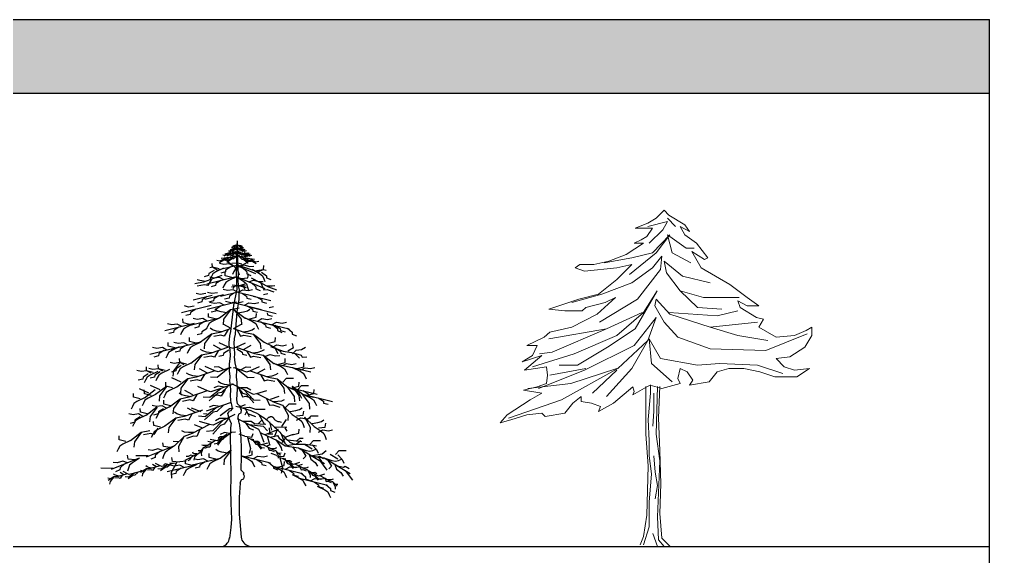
# Model space of a CAD drawing. Header units: millimetres. Extents: x 79741 to 173011, y 86123 to 135501.
# Drawn here: x 145397 to 173011, y 120227 to 135501 of the extents above; entities that cross this region are included whole.
import ezdxf

# ---------------------------------------------------------------- set-up
doc = ezdxf.new("R2010")
doc.units = ezdxf.units.MM
doc.layers.add('www.cad-blocks.net', color=7, linetype='Continuous')

# ---------------------------------------------------------------- blocks, each defined once
blk = doc.blocks.new('A$C3ABA63A1')
at = {"lineweight": 0}
for p, q in [((4664, 9568), (4434, 9334)), ((4795, 9428), (4664, 9568)), ((5255, 9146), (4795, 9428)), ((4204, 9193), (3843, 9052)), ((4434, 9334), (4204, 9193)), ((4762, 9240), (4204, 9099)), ((4631, 9005), (4762, 9240)), ((4992, 9099), (4762, 9334)), ((5386, 8958), (5255, 9146)), ((3843, 9052), (4335, 9052)), ((4335, 9052), (4171, 8817)), ((4237, 8630), (4631, 9005)), ((4828, 8864), (4335, 8348)), ((4434, 8348), (4828, 8864)), ((4894, 8348), (4762, 8864)), ((4762, 8864), (5288, 8489)), ((5255, 8864), (5124, 9099)), ((5124, 9099), (5386, 8958)), ((5584, 8630), (5255, 8864)), ((4073, 8630), (3580, 8301)), ((4007, 8724), (3810, 8630)), ((3810, 8630), (4073, 8630)), ((4171, 8817), (4007, 8724)), ((5912, 8207), (5584, 8630)), ((3580, 8301), (3087, 8113)), ((3679, 7738), (4434, 8348)), ((4335, 8348), (3744, 8207)), ((5419, 8066), (4894, 8348)), ((5288, 8489), (5518, 8489)), ((5715, 7926), (5452, 8395)), ((5452, 8395), (5813, 8160)), ((2266, 8020), (2135, 7926)), ((2660, 8020), (2266, 8020)), ((3087, 8113), (2660, 8020)), ((3744, 8207), (2956, 8066)), ((3317, 7926), (3744, 8020)), ((3744, 8020), (3317, 7597)), ((4598, 8254), (4335, 7926)), ((4565, 7879), (4598, 8254)), ((4730, 7785), (4664, 8113)), ((4664, 8113), (5189, 7691)), ((5813, 8160), (5912, 8207)), ((2135, 7926), (2398, 7832)), ((2398, 7832), (3317, 7926)), ((4335, 7926), (3744, 7503)), ((3908, 7034), (4565, 7879)), ((5124, 7269), (4730, 7785)), ((6536, 7456), (5715, 7926)), ((3317, 7597), (2792, 7175)), ((3744, 7503), (2890, 7175)), ((5189, 7691), (5978, 7503)), ((7029, 7081), (6536, 7456)), ((4467, 7269), (3843, 6189)), ((4073, 6658), (4467, 7269)), ((5781, 7081), (5124, 7269)), ((5124, 7269), (5616, 6799)), ((2233, 7034), (1379, 6752)), ((2890, 7175), (2036, 6940)), ((2792, 7175), (2233, 7034)), ((2431, 6799), (2989, 6940)), ((3284, 7081), (2759, 6611)), ((2825, 6377), (3908, 7034)), ((2989, 6940), (3284, 7081)), ((4401, 6846), (4434, 7034)), ((4434, 7034), (4828, 6611)), ((6799, 7081), (5781, 7081)), ((6832, 6799), (6766, 6987)), ((6766, 6987), (7029, 6846)), ((7357, 6846), (7029, 7081)), ((1379, 6752), (1839, 6705)), ((1839, 6705), (2332, 6705)), ((2332, 6705), (2431, 6799)), ((4040, 6658), (3022, 6189)), ((3317, 6001), (4073, 6658)), ((4664, 6377), (4401, 6846)), ((4795, 6658), (6175, 6565)), ((5616, 6799), (6306, 6752)), ((6175, 6565), (6766, 6705)), ((7291, 6518), (6832, 6799)), ((7029, 6846), (7357, 6846)), ((2759, 6611), (2036, 6236)), ((4434, 6518), (3810, 5720)), ((4204, 5861), (4434, 6518)), ((5058, 5954), (4664, 6377)), ((4828, 6611), (5978, 6236)), ((5978, 6236), (7324, 6377)), ((7489, 6471), (7291, 6518)), ((7357, 6236), (7489, 6471)), ((1412, 6095), (1248, 5954)), ((3022, 6189), (1379, 5907)), ((2036, 6236), (1412, 6095)), ((3022, 6189), (1478, 5532)), ((3843, 6189), (3055, 5673)), ((5978, 6236), (6766, 6001)), ((7850, 5954), (7357, 6236)), ((8704, 6142), (8375, 6001)), ((8868, 6236), (8704, 6142)), ((8868, 6001), (8868, 6236)), ((1248, 5954), (755, 5720)), ((2102, 5485), (3317, 6001)), ((3350, 5063), (4204, 5861)), ((4204, 5861), (3744, 5063)), ((4565, 5344), (4237, 5907)), ((4237, 5907), (4303, 5203)), ((5978, 5626), (5058, 5954)), ((6766, 6001), (7620, 5861)), ((8737, 6048), (7554, 5579)), ((8375, 6001), (7850, 5954)), ((8671, 5673), (8868, 6001)), ((755, 5720), (1051, 5720)), ((1051, 5720), (920, 5438)), ((1478, 5532), (1117, 5485)), ((3055, 5673), (2201, 5157)), ((3810, 5720), (2398, 5016)), ((7554, 5579), (5978, 5626)), ((8244, 5391), (8671, 5673)), ((920, 5438), (624, 5250)), ((624, 5250), (1182, 5438)), ((1182, 5438), (690, 5016)), ((920, 5110), (2102, 5485)), ((5616, 5157), (4565, 5344)), ((7850, 5344), (8244, 5391)), ((8080, 5110), (7850, 5344)), ((690, 5016), (1314, 5110)), ((2398, 5016), (1084, 4499)), ((1314, 5110), (1347, 4875)), ((2431, 5063), (1412, 4875)), ((2201, 5157), (1675, 5157)), ((1741, 4171), (3350, 5063)), ((3317, 5063), (2004, 4640)), ((3317, 5016), (2628, 4359)), ((3744, 5063), (3022, 4265)), ((4303, 5203), (4894, 4687)), ((5058, 4781), (5124, 5063)), ((5124, 5063), (5321, 4969)), ((6240, 5203), (5616, 5157)), ((6175, 4969), (6503, 5063)), ((7324, 5157), (6240, 5203)), ((6503, 5063), (6930, 5063)), ((6930, 5063), (7390, 4969)), ((8047, 4922), (7324, 5157)), ((8375, 5016), (8080, 5110)), ((8802, 5063), (8375, 5016)), ((8441, 4828), (8802, 5063)), ((1347, 4875), (1314, 4640)), ((5124, 4640), (5058, 4781)), ((5321, 4969), (5485, 4734)), ((5485, 4734), (5386, 4593)), ((5945, 4687), (6175, 4969)), ((7390, 4969), (7817, 4828)), ((7817, 4828), (8441, 4828)), ((1051, 4546), (657, 4452)), ((657, 4452), (1182, 4359)), ((2004, 4640), (788, 4499)), ((1314, 4640), (1051, 4546)), ((3219, 4077), (3777, 4546)), ((3777, 4546), (3810, 4406)), ((3777, 4312), (4171, 4546)), ((4143, 3192), (4143, 4553)), ((4171, 4546), (4270, 4593)), ((4270, 4593), (4598, 4499)), ((4274, 4365), (4274, 4600)), ((4274, 4365), (4274, 4600)), ((4471, 4553), (4438, 3192)), ((4504, 3661), (4537, 4553)), ((4598, 4499), (5124, 4640)), ((5386, 4593), (5945, 4687)), ((854, 4171), (197, 3748)), ((230, 3655), (1741, 4171)), ((1182, 4359), (854, 4171)), ((2069, 4077), (2299, 4265)), ((2299, 4265), (2299, 4124)), ((3810, 4406), (3777, 4312)), ((4209, 3614), (4274, 4365)), ((4209, 3614), (4274, 4365)), ((4373, 4365), (4373, 3849)), ((1839, 3795), (2069, 4077)), ((2299, 4124), (2595, 4077)), ((2595, 4077), (2857, 3983)), ((2792, 3842), (3219, 4077)), ((2857, 3983), (2792, 3842)), ((197, 3748), (0, 3514)), ((0, 3514), (296, 3608)), ((296, 3608), (755, 3748)), ((755, 3748), (1182, 3795)), ((1182, 3795), (1281, 3702)), ((1281, 3702), (1839, 3795)), ((4241, 3004), (4209, 3614)), ((4241, 3004), (4209, 3614)), ((4373, 3849), (4340, 3426)), ((4537, 2722), (4504, 3661)), ((4209, 2300), (4143, 3192)), ((4438, 3192), (4537, 2441)), ((4241, 2581), (4241, 3004)), ((4241, 2581), (4241, 3004)), ((4307, 2065), (4241, 2581)), ((4307, 2065), (4241, 2581)), ((4373, 2581), (4406, 2112)), ((4570, 1783), (4537, 2722)), ((4176, 892), (4209, 2300)), ((4537, 2441), (4471, 845)), ((4241, 1267), (4307, 2065)), ((4241, 1267), (4307, 2065)), ((4406, 2112), (4471, 1737)), ((4471, 1737), (4406, 1361)), ((4537, 939), (4570, 1783)), ((4241, 563), (4241, 1267)), ((4241, 563), (4241, 1267)), ((4077, 282), (4176, 892)), ((4471, 845), (4504, 188)), ((4603, 235), (4537, 939)), ((4077, 47), (4241, 563)), ((4077, 47), (4241, 563)), ((3979, 47), (4077, 282)), ((4340, 375), (4471, 0)), ((4504, 188), (4668, 0)), ((4833, 0), (4603, 235))]:
    blk.add_line(p, q, dxfattribs=at)
blk = doc.blocks.new('A$C5E865DC2')
for p, q in [((3851, 8564), (3754, 8530)), ((3902, 8577), (3805, 8543)), ((3836, 8568), (3817, 8560)), ((3862, 8564), (3836, 8568)), ((3877, 8567), (3851, 8541)), ((3879, 8529), (3882, 8594)), ((3882, 8594), (3895, 8659)), ((3897, 8577), (3991, 8536)), ((3898, 8568), (3898, 8694)), ((3901, 8509), (3898, 8568)), ((3921, 8566), (3945, 8538)), ((3935, 8570), (4029, 8530)), ((3935, 8561), (3962, 8563)), ((3962, 8563), (3980, 8554)), ((3582, 8304), (3516, 8255)), ((3605, 8334), (3522, 8277)), ((3699, 8358), (3533, 8316)), ((3609, 8306), (3582, 8304)), ((3671, 8304), (3604, 8255)), ((3656, 8346), (3609, 8306)), ((3694, 8334), (3610, 8277)), ((3787, 8358), (3622, 8316)), ((3958, 8285), (3627, 8200)), ((3679, 8397), (3633, 8400)), ((3676, 8353), (3645, 8342)), ((3698, 8306), (3671, 8304)), ((3737, 8429), (3675, 8375)), ((3720, 8342), (3676, 8353)), ((3758, 8461), (3679, 8397)), ((3848, 8493), (3687, 8437)), ((3691, 8358), (3856, 8316)), ((3742, 8397), (3696, 8400)), ((3744, 8346), (3698, 8306)), ((3760, 8309), (3714, 8316)), ((3749, 8507), (3722, 8508)), ((3764, 8434), (3737, 8429)), ((3800, 8429), (3738, 8375)), ((3821, 8461), (3742, 8397)), ((3771, 8348), (3746, 8357)), ((3784, 8526), (3747, 8493)), ((3797, 8545), (3749, 8507)), ((3912, 8493), (3750, 8437)), ((3820, 8336), (3754, 8287)), ((3843, 8366), (3760, 8309)), ((3807, 8477), (3764, 8434)), ((3785, 8555), (3767, 8547)), ((3801, 8478), (3771, 8465)), ((3936, 8390), (3771, 8348)), ((3800, 8519), (3772, 8521)), ((3800, 8529), (3784, 8526)), ((3812, 8551), (3785, 8555)), ((3825, 8385), (3794, 8375)), ((3835, 8538), (3798, 8506)), ((3847, 8557), (3800, 8519)), ((3826, 8555), (3800, 8529)), ((3827, 8434), (3800, 8429)), ((3846, 8471), (3801, 8478)), ((3847, 8339), (3820, 8336)), ((3869, 8375), (3825, 8385)), ((3870, 8477), (3827, 8434)), ((3851, 8541), (3835, 8538)), ((3840, 8390), (4005, 8348)), ((3894, 8379), (3847, 8339)), ((3848, 8288), (4174, 8184)), ((3869, 8491), (4035, 8449)), ((3875, 8311), (3885, 8379)), ((3879, 8153), (3875, 8311)), ((3879, 8484), (3879, 8529)), ((3885, 8383), (3879, 8484)), ((3883, 8379), (3929, 8339)), ((3901, 8412), (3901, 8509)), ((3905, 8312), (3901, 8412)), ((3902, 8140), (3906, 8307)), ((3906, 8307), (3904, 8315)), ((3907, 8375), (3951, 8385)), ((3912, 8479), (3958, 8439)), ((3926, 8491), (4092, 8449)), ((3929, 8339), (3956, 8336)), ((3933, 8366), (4016, 8309)), ((3936, 8475), (3980, 8486)), ((3945, 8538), (3961, 8534)), ((3950, 8554), (3994, 8512)), ((3951, 8385), (3982, 8375)), ((3956, 8336), (4023, 8287)), ((3958, 8439), (3985, 8437)), ((3959, 8559), (3983, 8532)), ((3961, 8534), (3996, 8499)), ((3962, 8466), (4046, 8410)), ((3969, 8479), (4015, 8439)), ((3973, 8555), (4000, 8557)), ((3980, 8486), (4012, 8475)), ((3983, 8532), (3999, 8528)), ((3985, 8437), (4052, 8388)), ((3988, 8547), (4032, 8506)), ((3992, 8352), (4158, 8309)), ((3994, 8512), (4022, 8512)), ((3999, 8528), (4034, 8493)), ((4000, 8557), (4018, 8548)), ((4005, 8348), (4030, 8357)), ((4015, 8439), (4042, 8437)), ((4016, 8309), (4062, 8316)), ((4019, 8466), (4103, 8410)), ((4032, 8506), (4060, 8506)), ((4035, 8449), (4059, 8458)), ((4035, 8340), (4081, 8300)), ((4042, 8437), (4109, 8388)), ((4046, 8410), (4092, 8416)), ((4059, 8336), (4103, 8346)), ((4075, 8358), (4240, 8316)), ((4081, 8300), (4109, 8297)), ((4085, 8327), (4169, 8270)), ((4092, 8449), (4116, 8458)), ((4103, 8410), (4149, 8416)), ((4103, 8346), (4135, 8336)), ((4109, 8297), (4175, 8248)), ((4117, 8346), (4164, 8306)), ((4142, 8342), (4186, 8353)), ((4158, 8309), (4183, 8319)), ((4164, 8306), (4191, 8304)), ((4168, 8333), (4251, 8277)), ((4186, 8353), (4217, 8342)), ((4191, 8304), (4257, 8255)), ((4240, 8316), (4265, 8325)), ((3180, 7942), (3177, 8052)), ((3394, 8113), (3305, 8138)), ((3521, 8151), (3376, 8071)), ((3501, 8020), (3382, 8048)), ((3574, 8204), (3394, 8113)), ((3765, 8228), (3426, 8187)), ((3522, 8277), (3476, 8283)), ((3659, 8043), (3501, 8020)), ((3593, 8128), (3504, 8153)), ((3575, 8149), (3521, 8151)), ((3610, 8277), (3565, 8283)), ((3678, 8216), (3575, 8149)), ((3627, 8200), (3577, 8219)), ((3725, 8177), (3592, 8079)), ((3774, 8219), (3593, 8128)), ((3610, 8105), (3808, 7967)), ((3784, 7975), (3659, 8043)), ((3735, 8275), (3673, 8254)), ((3779, 8182), (3725, 8177)), ((3732, 8058), (3906, 8072)), ((3824, 8253), (3735, 8275)), ((3872, 8261), (3779, 8182)), ((3879, 7969), (3875, 8149)), ((4013, 8035), (3877, 8069)), ((3915, 7933), (3902, 8140)), ((4141, 8062), (3924, 7957)), ((3932, 8260), (4020, 8174)), ((3949, 7962), (4083, 8009)), ((3980, 8248), (4069, 8265)), ((4020, 8174), (4074, 8166)), ((4031, 8228), (4191, 8105)), ((4033, 8214), (4210, 8118)), ((4042, 8223), (4379, 8171)), ((4069, 8265), (4131, 8240)), ((4074, 8166), (4201, 8060)), ((4083, 8009), (4236, 7961)), ((4129, 8208), (4229, 8138)), ((4169, 8270), (4215, 8277)), ((4174, 8184), (4224, 8200)), ((4191, 8105), (4284, 8112)), ((4210, 8118), (4300, 8139)), ((4229, 8138), (4283, 8138)), ((4232, 8192), (4409, 8096)), ((4251, 8277), (4297, 8283)), ((4283, 8138), (4425, 8053)), ((4409, 8096), (4499, 8117)), ((3080, 7762), (3071, 7705)), ((3227, 7855), (3080, 7762)), ((3183, 7941), (3106, 7930)), ((3195, 7760), (3150, 7679)), ((3371, 7894), (3180, 7942)), ((3308, 7873), (3183, 7941)), ((3281, 7817), (3195, 7760)), ((3499, 7921), (3281, 7817)), ((3911, 8003), (3300, 7852)), ((3548, 7808), (3419, 7775)), ((3544, 7695), (3541, 7805)), ((3556, 7864), (3548, 7808)), ((3703, 7957), (3556, 7864)), ((3792, 7820), (3753, 7739)), ((3837, 7900), (3792, 7820)), ((3808, 7967), (3885, 7897)), ((3924, 7957), (3837, 7900)), ((3870, 7784), (3879, 7969)), ((3875, 7604), (3870, 7784)), ((3879, 7988), (4407, 7763)), ((3885, 7897), (3916, 7810)), ((3909, 8003), (4506, 7803)), ((3924, 7716), (3915, 7933)), ((3916, 7810), (3941, 7724)), ((4026, 7931), (4156, 7816)), ((4156, 7816), (4155, 7759)), ((4155, 7759), (4277, 7705)), ((4191, 7644), (4211, 7753)), ((4236, 7961), (4358, 7970)), ((4313, 7888), (4521, 7766)), ((4438, 7851), (4633, 7882)), ((4499, 7824), (4629, 7881)), ((4521, 7766), (4603, 7702)), ((4579, 7799), (4717, 7695)), ((4629, 7881), (4705, 7864)), ((4633, 7882), (4645, 7992)), ((2927, 7521), (2683, 7473)), ((2826, 7563), (2746, 7587)), ((2987, 7539), (2826, 7563)), ((3450, 7704), (2927, 7521)), ((3071, 7705), (2943, 7672)), ((3860, 7671), (3021, 7464)), ((3157, 7602), (3047, 7420)), ((3222, 7632), (3103, 7661)), ((3150, 7679), (3111, 7599)), ((3381, 7655), (3222, 7632)), ((3278, 7477), (3269, 7420)), ((3424, 7569), (3278, 7477)), ((3506, 7587), (3381, 7655)), ((3559, 7513), (3514, 7432)), ((3735, 7647), (3544, 7695)), ((3645, 7570), (3559, 7513)), ((3863, 7674), (3645, 7570)), ((3758, 7624), (3747, 7621)), ((3872, 7673), (4071, 7536)), ((3875, 7670), (4671, 7336)), ((3879, 7513), (3875, 7604)), ((3884, 7325), (3879, 7513)), ((3915, 7581), (3924, 7716)), ((3920, 7419), (3915, 7581)), ((3924, 7414), (4109, 7467)), ((3995, 7627), (4191, 7644)), ((4071, 7536), (4148, 7467)), ((4148, 7467), (4180, 7380)), ((4212, 7532), (4346, 7580)), ((4282, 7642), (4772, 7384)), ((4289, 7502), (4419, 7387)), ((4346, 7580), (4499, 7533)), ((4499, 7533), (4621, 7542)), ((4556, 7498), (4639, 7302)), ((4603, 7702), (4641, 7618)), ((4641, 7618), (4673, 7535)), ((4717, 7695), (4721, 7638)), ((4721, 7638), (4847, 7594)), ((2833, 7171), (2714, 7199)), ((2954, 7447), (2748, 7408)), ((2992, 7194), (2833, 7171)), ((3047, 7420), (2954, 7447)), ((3163, 7197), (3044, 7225)), ((3269, 7420), (3141, 7387)), ((3322, 7220), (3163, 7197)), ((3946, 7243), (3408, 7110)), ((3514, 7432), (3475, 7351)), ((3608, 7278), (3489, 7306)), ((3767, 7301), (3608, 7278)), ((3811, 7215), (3664, 7122)), ((3908, 7414), (3720, 7378)), ((3910, 7414), (3745, 7432)), ((3803, 7394), (3760, 7327)), ((3892, 7233), (3767, 7301)), ((3846, 7126), (3876, 7260)), ((3876, 7260), (3884, 7325)), ((3907, 7233), (4406, 7110)), ((3923, 7412), (3908, 7412)), ((3922, 7233), (4047, 7301)), ((3949, 7302), (3923, 7412)), ((3941, 7164), (3949, 7302)), ((3954, 7413), (4120, 7425)), ((3956, 7413), (4143, 7370)), ((4003, 7215), (4150, 7122)), ((4026, 7444), (4096, 7404)), ((4047, 7301), (4205, 7278)), ((4060, 7390), (4101, 7321)), ((4180, 7380), (4205, 7294)), ((4205, 7278), (4325, 7306)), ((4419, 7387), (4419, 7330)), ((4419, 7330), (4541, 7278)), ((4638, 7168), (4757, 7196)), ((4639, 7302), (4734, 7314)), ((4715, 7411), (4878, 7410)), ((4734, 7314), (4932, 7245)), ((4772, 7384), (5006, 7300)), ((4878, 7410), (4961, 7422)), ((3171, 7135), (2633, 7003)), ((2880, 6958), (2752, 6925)), ((2889, 7015), (2880, 6958)), ((3035, 7107), (2889, 7015)), ((3500, 7162), (2962, 7029)), ((3867, 6949), (3028, 6742)), ((3210, 6984), (3082, 6951)), ((3229, 6910), (3110, 6938)), ((3219, 7041), (3210, 6984)), ((3365, 7134), (3219, 7041)), ((3388, 6933), (3229, 6910)), ((3512, 6865), (3388, 6933)), ((3655, 7065), (3527, 7032)), ((3741, 6925), (3550, 6972)), ((3664, 7122), (3655, 7065)), ((3708, 6119), (3796, 6932)), ((3742, 6949), (4580, 6742)), ((3796, 6915), (3846, 7126)), ((3867, 6925), (4058, 6972)), ((3883, 6677), (3921, 6905)), ((3918, 6907), (3938, 7026)), ((3938, 7026), (3941, 7164)), ((4096, 6865), (4221, 6933)), ((4150, 7122), (4159, 7065)), ((4159, 7065), (4287, 7032)), ((4221, 6933), (4379, 6910)), ((4339, 7123), (4838, 7000)), ((4379, 6910), (4498, 6938)), ((4435, 7105), (4582, 7012)), ((4582, 7012), (4591, 6956)), ((4591, 6956), (4719, 6923)), ((3141, 6851), (2303, 6644)), ((2503, 6812), (2384, 6841)), ((2662, 6835), (2503, 6812)), ((2559, 6656), (2550, 6600)), ((2706, 6749), (2559, 6656)), ((3069, 6521), (3066, 6631)), ((3276, 6698), (3147, 6665)), ((3322, 6705), (3253, 6750)), ((3285, 6754), (3276, 6698)), ((3431, 6847), (3285, 6754)), ((3432, 6672), (3322, 6705)), ((3693, 6728), (3385, 6497)), ((3594, 6648), (3432, 6672)), ((3696, 6731), (3499, 6462)), ((3937, 6776), (3693, 6728)), ((3800, 6731), (3997, 6462)), ((3803, 6728), (4111, 6497)), ((3851, 6190), (3883, 6677)), ((3902, 6648), (4063, 6672)), ((3941, 6777), (3937, 6776)), ((4063, 6672), (4174, 6705)), ((4159, 6839), (4998, 6632)), ((4174, 6705), (4242, 6750)), ((4177, 6847), (4323, 6754)), ((4323, 6754), (4332, 6698)), ((4332, 6698), (4461, 6665)), ((4427, 6521), (4430, 6631)), ((4741, 6645), (4750, 6588)), ((4797, 6800), (4916, 6829)), ((2344, 6364), (2341, 6475)), ((2535, 6317), (2344, 6364)), ((2550, 6600), (2422, 6567)), ((3385, 6497), (2547, 6291)), ((2747, 6459), (2628, 6487)), ((2906, 6482), (2747, 6459)), ((2950, 6396), (2803, 6303)), ((3031, 6414), (2906, 6482)), ((3260, 6473), (3069, 6521)), ((3170, 6396), (3084, 6339)), ((3388, 6500), (3170, 6396)), ((3499, 6462), (3484, 6310)), ((3997, 6462), (4012, 6310)), ((4108, 6500), (4325, 6396)), ((4111, 6497), (4949, 6291)), ((4236, 6473), (4427, 6521)), ((4325, 6396), (4412, 6339)), ((4465, 6414), (4590, 6482)), ((4528, 6395), (5367, 6188)), ((4546, 6396), (4692, 6303)), ((4590, 6482), (4748, 6459)), ((4748, 6459), (4867, 6487)), ((4750, 6588), (4878, 6555)), ((4882, 6311), (5007, 6379)), ((5007, 6379), (5166, 6356)), ((5166, 6356), (5285, 6385)), ((2660, 6341), (1821, 6134)), ((2022, 6302), (1903, 6330)), ((2069, 6090), (1941, 6057)), ((2181, 6325), (2022, 6302)), ((2078, 6146), (2069, 6090)), ((2224, 6239), (2078, 6146)), ((2306, 6257), (2181, 6325)), ((2314, 6102), (2275, 6021)), ((2359, 6182), (2314, 6102)), ((2445, 6239), (2359, 6182)), ((2663, 6344), (2445, 6239)), ((2794, 6246), (2666, 6213)), ((2803, 6303), (2794, 6246)), ((2880, 6107), (2871, 6051)), ((3027, 6200), (2880, 6107)), ((3039, 6258), (3000, 6178)), ((3084, 6339), (3039, 6258)), ((3183, 6162), (3115, 6207)), ((3395, 6088), (3151, 6040)), ((3294, 6130), (3183, 6162)), ((3455, 6106), (3294, 6130)), ((3712, 6199), (3395, 6088)), ((3712, 6202), (3488, 6324)), ((3625, 6169), (3515, 5987)), ((3678, 5996), (3708, 6119)), ((3783, 6199), (4101, 6088)), ((3784, 6202), (4008, 6324)), ((3841, 6037), (3851, 6190)), ((3871, 6169), (3981, 5987)), ((4041, 6106), (4202, 6130)), ((4101, 6088), (4345, 6040)), ((4202, 6130), (4312, 6162)), ((4312, 6162), (4381, 6207)), ((4412, 6339), (4457, 6258)), ((4457, 6258), (4496, 6178)), ((4692, 6303), (4701, 6246)), ((4701, 6246), (4830, 6213)), ((4898, 6310), (5031, 6199)), ((4964, 6293), (5110, 6200)), ((5031, 6199), (5033, 6142)), ((5033, 6142), (5156, 6092)), ((5110, 6200), (5119, 6144)), ((5119, 6144), (5247, 6111)), ((5316, 6208), (5449, 6097)), ((5449, 6097), (5450, 6039)), ((1919, 5696), (1916, 5807)), ((2843, 5810), (2005, 5603)), ((2205, 5771), (2086, 5799)), ((2527, 5833), (2524, 5944)), ((2718, 5786), (2527, 5833)), ((2846, 5813), (2628, 5708)), ((2871, 6051), (2743, 6018)), ((3151, 6040), (2843, 5810)), ((3154, 6043), (2957, 5774)), ((3422, 6013), (3216, 5974)), ((3515, 5987), (3422, 6013)), ((3657, 5793), (3678, 5996)), ((3800, 5772), (3810, 5915)), ((3810, 5915), (3841, 6037)), ((3981, 5987), (4074, 6013)), ((4074, 6013), (4280, 5974)), ((4342, 6043), (4539, 5774)), ((4345, 6040), (4653, 5810)), ((4650, 5813), (4868, 5708)), ((4778, 5786), (4969, 5833)), ((4969, 5833), (4972, 5944)), ((5450, 6039), (5573, 5990)), ((2235, 5673), (1397, 5466)), ((1598, 5634), (1478, 5662)), ((1756, 5657), (1598, 5634)), ((1800, 5571), (1653, 5478)), ((1881, 5589), (1756, 5657)), ((2110, 5649), (1919, 5696)), ((2021, 5571), (1934, 5514)), ((2238, 5676), (2021, 5571)), ((2252, 5558), (2124, 5525)), ((2364, 5794), (2205, 5771)), ((2261, 5615), (2252, 5558)), ((2407, 5708), (2261, 5615)), ((2489, 5726), (2364, 5794)), ((2497, 5571), (2458, 5490)), ((2542, 5651), (2497, 5571)), ((2628, 5708), (2542, 5651)), ((2905, 5562), (2836, 5607)), ((3015, 5530), (2905, 5562)), ((2957, 5774), (2942, 5622)), ((3177, 5506), (3015, 5530)), ((3639, 5671), (3117, 5488)), ((3433, 5602), (3209, 5724)), ((3347, 5569), (3236, 5387)), ((3642, 5674), (3371, 5796)), ((3644, 5584), (3498, 5491)), ((3741, 5641), (3639, 5671)), ((3657, 5731), (3657, 5793)), ((3688, 5599), (3657, 5731)), ((3698, 5415), (3688, 5599)), ((3755, 5641), (3857, 5671)), ((3810, 5660), (3800, 5772)), ((3820, 5456), (3810, 5660)), ((3854, 5674), (4125, 5796)), ((3857, 5671), (4379, 5488)), ((3879, 5624), (4026, 5532)), ((4026, 5532), (4035, 5475)), ((4063, 5602), (4286, 5724)), ((4149, 5569), (4260, 5387)), ((4319, 5506), (4480, 5530)), ((4480, 5530), (4591, 5562)), ((4539, 5774), (4554, 5622)), ((4591, 5562), (4659, 5607)), ((4835, 5686), (5195, 5553)), ((4868, 5708), (4954, 5651)), ((4887, 5666), (5011, 5734)), ((4954, 5651), (4999, 5571)), ((4968, 5648), (5114, 5555)), ((4999, 5571), (5038, 5490)), ((5011, 5734), (5170, 5711)), ((5114, 5555), (5123, 5498)), ((5170, 5711), (5289, 5739)), ((5191, 5555), (5430, 5516)), ((5322, 5565), (5491, 5665)), ((5460, 5481), (5560, 5582)), ((5491, 5665), (5463, 5772)), ((5560, 5582), (5719, 5605)), ((5719, 5605), (5825, 5666)), ((1645, 5421), (1516, 5388)), ((1653, 5478), (1645, 5421)), ((1889, 5434), (1850, 5353)), ((1934, 5514), (1889, 5434)), ((2267, 5267), (2070, 4998)), ((2248, 5233), (2245, 5344)), ((2872, 5440), (2565, 5210)), ((2875, 5443), (2678, 5174)), ((3117, 5488), (2872, 5440)), ((3144, 5413), (2938, 5374)), ((3236, 5387), (3144, 5413)), ((3489, 5434), (3360, 5401)), ((3498, 5491), (3489, 5434)), ((3667, 5201), (3698, 5415)), ((3810, 5395), (3820, 5456)), ((3831, 5222), (3810, 5395)), ((4035, 5475), (4163, 5442)), ((4260, 5387), (4352, 5413)), ((4352, 5413), (4558, 5374)), ((4379, 5488), (4624, 5440)), ((4621, 5443), (4818, 5174)), ((4624, 5440), (4931, 5210)), ((4691, 5413), (4823, 5464)), ((4823, 5464), (4978, 5421)), ((4978, 5421), (5100, 5433)), ((5123, 5498), (5251, 5465)), ((5247, 5233), (5250, 5344)), ((5430, 5516), (5529, 5487)), ((5529, 5487), (5595, 5422)), ((5543, 5487), (5710, 5440)), ((5595, 5422), (5655, 5356)), ((5710, 5440), (5735, 5388)), ((5735, 5388), (5867, 5393)), ((1152, 4974), (1033, 5003)), ((1311, 4997), (1152, 4974)), ((1307, 4998), (1305, 5109)), ((1498, 4951), (1307, 4998)), ((1436, 4929), (1311, 4997)), ((1485, 5033), (1366, 5061)), ((1627, 4978), (1409, 4873)), ((1644, 5056), (1485, 5033)), ((1641, 5057), (1638, 5168)), ((1832, 5010), (1641, 5057)), ((1769, 4988), (1644, 5056)), ((1960, 5037), (1742, 4932)), ((2093, 5209), (1974, 5238)), ((2140, 4997), (2012, 4964)), ((2070, 4998), (2055, 4846)), ((2252, 5232), (2093, 5209)), ((2149, 5053), (2140, 4997)), ((2295, 5146), (2149, 5053)), ((2219, 4971), (2180, 4890)), ((2263, 5051), (2219, 4971)), ((2439, 5186), (2248, 5233)), ((2377, 5164), (2252, 5232)), ((2350, 5108), (2263, 5051)), ((2568, 5213), (2350, 5108)), ((2678, 5174), (2663, 5022)), ((3244, 4997), (2721, 4815)), ((3038, 4929), (2814, 5051)), ((3247, 5000), (2975, 5122)), ((3357, 5113), (3225, 5104)), ((3345, 4968), (3244, 4997)), ((3629, 5060), (3312, 4809)), ((3697, 5089), (3345, 4968)), ((3517, 5027), (3357, 5113)), ((3667, 4998), (3667, 5201)), ((3688, 4834), (3667, 4998)), ((3714, 5092), (3698, 5075)), ((3782, 5092), (3798, 5075)), ((3799, 5089), (4151, 4968)), ((3871, 5028), (3831, 5222)), ((3861, 4814), (3871, 5028)), ((3867, 5060), (4184, 4809)), ((3979, 5027), (4139, 5113)), ((4139, 5113), (4271, 5104)), ((4151, 4968), (4252, 4997)), ((4249, 5000), (4521, 5122)), ((4252, 4997), (4774, 4815)), ((4458, 4929), (4682, 5051)), ((4818, 5174), (4833, 5022)), ((4928, 5213), (5146, 5108)), ((4931, 5210), (5446, 5089)), ((5056, 5186), (5247, 5233)), ((5146, 5108), (5232, 5051)), ((5159, 5135), (5284, 5203)), ((5232, 5051), (5277, 4971)), ((5277, 4971), (5316, 4890)), ((5284, 5203), (5442, 5180)), ((5442, 5180), (5561, 5208)), ((5459, 5093), (5677, 4988)), ((5462, 5090), (5977, 4969)), ((5588, 5066), (5779, 5114)), ((5677, 4988), (5764, 4931)), ((5690, 5015), (5815, 5083)), ((5779, 5114), (5781, 5224)), ((5815, 5083), (5974, 5060)), ((5974, 5060), (6093, 5088)), ((1199, 4762), (1071, 4729)), ((1208, 4819), (1199, 4762)), ((1354, 4911), (1208, 4819)), ((1278, 4736), (1239, 4655)), ((1322, 4816), (1278, 4736)), ((1409, 4873), (1322, 4816)), ((1532, 4821), (1404, 4788)), ((1541, 4877), (1532, 4821)), ((1688, 4970), (1541, 4877)), ((1611, 4794), (1572, 4714)), ((1656, 4875), (1611, 4794)), ((1742, 4932), (1656, 4875)), ((2295, 4676), (2024, 4798)), ((2477, 4767), (2169, 4537)), ((2480, 4770), (2283, 4501)), ((2509, 4889), (2441, 4934)), ((2721, 4815), (2477, 4767)), ((2620, 4856), (2509, 4889)), ((2748, 4740), (2542, 4701)), ((2781, 4833), (2620, 4856)), ((2841, 4713), (2748, 4740)), ((2951, 4896), (2841, 4713)), ((3312, 4809), (3127, 4821)), ((3678, 4702), (3688, 4834)), ((3698, 4590), (3678, 4702)), ((3882, 4671), (3861, 4814)), ((4184, 4809), (4369, 4821)), ((4545, 4896), (4655, 4713)), ((4655, 4713), (4748, 4740)), ((4715, 4833), (4876, 4856)), ((4748, 4740), (4954, 4701)), ((4774, 4815), (5019, 4767)), ((4876, 4856), (4986, 4889)), ((4986, 4889), (5055, 4934)), ((5016, 4770), (5213, 4501)), ((5019, 4767), (5327, 4537)), ((5182, 4671), (5288, 4787)), ((5288, 4787), (5487, 4788)), ((5764, 4931), (5808, 4851)), ((5808, 4851), (5847, 4770)), ((1374, 4363), (1103, 4485)), ((1245, 4345), (1242, 4455)), ((1555, 4454), (1248, 4223)), ((1688, 4461), (1416, 4583)), ((1869, 4551), (1561, 4321)), ((1872, 4554), (1675, 4286)), ((1853, 4560), (1850, 4671)), ((2044, 4513), (1853, 4560)), ((1954, 4435), (1868, 4378)), ((2172, 4540), (1954, 4435)), ((2283, 4501), (2268, 4349)), ((2622, 4314), (2398, 4436)), ((3033, 4426), (2511, 4244)), ((3036, 4429), (2765, 4551)), ((3135, 4397), (3033, 4426)), ((3418, 4489), (3102, 4238)), ((3782, 4615), (3135, 4397)), ((3341, 4561), (3218, 4510)), ((3520, 4531), (3341, 4561)), ((3414, 4646), (3346, 4691)), ((3525, 4613), (3414, 4646)), ((3541, 4463), (3430, 4281)), ((3615, 4555), (3442, 4382)), ((3686, 4589), (3525, 4613)), ((3708, 4437), (3698, 4590)), ((3698, 4315), (3708, 4437)), ((3726, 4637), (4340, 4336)), ((3892, 4488), (3882, 4671)), ((3882, 4325), (3892, 4488)), ((3884, 4556), (4033, 4361)), ((3946, 4455), (4032, 4260)), ((3976, 4520), (4157, 4526)), ((4071, 4465), (4352, 4175)), ((4157, 4526), (4272, 4459)), ((4442, 4356), (4727, 4441)), ((5213, 4501), (5228, 4349)), ((5307, 4538), (5504, 4269)), ((5324, 4540), (5541, 4435)), ((5327, 4537), (6165, 4330)), ((5445, 4564), (5642, 4296)), ((5448, 4561), (5755, 4331)), ((5452, 4513), (5643, 4560)), ((5541, 4435), (5628, 4378)), ((5611, 4466), (5716, 4582)), ((5643, 4560), (5646, 4671)), ((5716, 4582), (5916, 4582)), ((5762, 4435), (5909, 4342)), ((6071, 4355), (6074, 4465)), ((931, 4247), (929, 4357)), ((1122, 4199), (931, 4247)), ((1251, 4226), (1033, 4122)), ((1260, 4163), (1215, 4082)), ((1436, 4297), (1245, 4345)), ((1347, 4220), (1260, 4163)), ((1564, 4324), (1347, 4220)), ((1675, 4286), (1660, 4133)), ((1823, 4298), (1784, 4217)), ((1796, 4053), (1793, 4163)), ((1868, 4378), (1823, 4298)), ((2266, 4196), (1959, 3966)), ((2269, 4199), (2072, 3930)), ((2299, 4318), (2230, 4363)), ((2511, 4244), (2266, 4196)), ((2409, 4285), (2299, 4318)), ((2538, 4169), (2332, 4130)), ((2571, 4262), (2409, 4285)), ((2630, 4142), (2538, 4169)), ((2741, 4325), (2630, 4142)), ((3102, 4238), (2917, 4250)), ((3335, 4364), (3084, 4149)), ((3338, 4308), (3132, 4269)), ((3442, 4382), (3335, 4364)), ((3430, 4281), (3338, 4308)), ((3708, 4141), (3698, 4315)), ((3871, 4182), (3882, 4325)), ((3892, 4060), (3871, 4182)), ((4032, 4260), (4127, 4274)), ((4033, 4361), (4137, 4330)), ((4127, 4274), (4326, 4209)), ((4137, 4330), (4358, 4084)), ((4340, 4336), (4444, 4352)), ((4352, 4175), (4537, 4162)), ((4444, 4352), (4938, 4103)), ((4721, 4213), (4807, 4018)), ((4837, 4187), (5075, 4279)), ((5044, 4131), (5158, 4149)), ((5158, 4149), (5232, 4185)), ((5504, 4269), (5519, 4117)), ((5628, 4378), (5673, 4298)), ((5642, 4296), (5657, 4143)), ((5673, 4298), (5712, 4217)), ((5735, 4332), (5932, 4064)), ((5752, 4334), (5970, 4230)), ((5755, 4331), (6594, 4124)), ((5880, 4307), (6071, 4355)), ((5909, 4342), (5918, 4285)), ((5918, 4285), (6046, 4252)), ((5970, 4230), (6056, 4173)), ((6056, 4173), (6101, 4092)), ((6191, 4229), (6337, 4137)), ((902, 3984), (863, 3904)), ((946, 4065), (902, 3984)), ((1033, 4122), (946, 4065)), ((1129, 3818), (1126, 3928)), ((1215, 4082), (1176, 4002)), ((1600, 3961), (1292, 3731)), ((1603, 3964), (1406, 3695)), ((1587, 3983), (1468, 4011)), ((1746, 4006), (1587, 3983)), ((1789, 3920), (1643, 3827)), ((1962, 3969), (1744, 3864)), ((1870, 3938), (1746, 4006)), ((1987, 4005), (1796, 4053)), ((2072, 3930), (2057, 3778)), ((2901, 3882), (2378, 3700)), ((2695, 3813), (2471, 3935)), ((2859, 3831), (2580, 3935)), ((3286, 3945), (2969, 3694)), ((3717, 4093), (3002, 3852)), ((3208, 4016), (3086, 3965)), ((3387, 3986), (3208, 4016)), ((3483, 4010), (3310, 3837)), ((3662, 3917), (3397, 3720)), ((3770, 3928), (3662, 3917)), ((3667, 3856), (3718, 3866)), ((3729, 4029), (3708, 4141)), ((3718, 3866), (3749, 3927)), ((3749, 3927), (3729, 4029)), ((3846, 3990), (3970, 3961)), ((3994, 3968), (3892, 4060)), ((3950, 3973), (4121, 4040)), ((3970, 3961), (4082, 3931)), ((3980, 3937), (3994, 3968)), ((4011, 3886), (3980, 3937)), ((4000, 3805), (4011, 3886)), ((4059, 3943), (4234, 3965)), ((4082, 3931), (4181, 3900)), ((4114, 3925), (4225, 3696)), ((4181, 3900), (4270, 3868)), ((4234, 3965), (4407, 3910)), ((4270, 3868), (4350, 3834)), ((4407, 3910), (4683, 3909)), ((4807, 4018), (4902, 4033)), ((4882, 4129), (5044, 4131)), ((4902, 4033), (5101, 3967)), ((4938, 4103), (5175, 4024)), ((5172, 4027), (5333, 3735)), ((5175, 4024), (5450, 3756)), ((5255, 3946), (5361, 4062)), ((5361, 4062), (5560, 4062)), ((5551, 3866), (5661, 3899)), ((5661, 3899), (5730, 3943)), ((5932, 4064), (5947, 3911)), ((6101, 4092), (6140, 4012)), ((6337, 4137), (6346, 4080)), ((6346, 4080), (6474, 4047)), ((920, 3748), (801, 3776)), ((1079, 3771), (920, 3748)), ((976, 3592), (967, 3535)), ((1123, 3685), (976, 3592)), ((1077, 3629), (991, 3572)), ((1295, 3734), (1077, 3629)), ((1204, 3703), (1079, 3771)), ((1320, 3771), (1129, 3818)), ((1406, 3695), (1391, 3543)), ((1634, 3770), (1505, 3737)), ((1613, 3727), (1574, 3646)), ((1657, 3807), (1613, 3727)), ((1643, 3827), (1634, 3770)), ((1744, 3864), (1657, 3807)), ((2134, 3652), (1826, 3422)), ((2137, 3655), (1939, 3386)), ((2167, 3774), (2098, 3819)), ((2378, 3700), (2134, 3652)), ((2277, 3741), (2167, 3774)), ((2405, 3625), (2199, 3586)), ((2438, 3718), (2277, 3741)), ((2498, 3598), (2405, 3625)), ((2608, 3780), (2498, 3598)), ((2969, 3694), (2784, 3706)), ((3035, 3763), (2930, 3778)), ((3202, 3819), (2951, 3604)), ((3310, 3837), (3202, 3819)), ((3815, 3757), (3204, 3451)), ((3386, 3643), (3271, 3575)), ((3567, 3638), (3386, 3643)), ((3658, 3675), (3511, 3479)), ((3616, 3785), (3647, 3825)), ((3657, 3642), (3616, 3785)), ((3647, 3825), (3667, 3856)), ((3712, 3512), (3657, 3642)), ((3880, 3643), (4492, 3340)), ((3912, 3683), (3933, 3764)), ((3937, 3512), (3912, 3683)), ((3933, 3764), (3949, 3785)), ((3949, 3785), (4000, 3805)), ((4159, 3852), (4099, 3740)), ((4179, 3785), (4409, 3696)), ((4350, 3834), (4422, 3800)), ((4422, 3800), (4487, 3765)), ((4487, 3765), (4546, 3729)), ((4593, 3603), (4493, 3504)), ((4504, 3757), (4665, 3471)), ((4546, 3729), (4601, 3694)), ((4601, 3694), (4652, 3658)), ((4652, 3658), (4700, 3622)), ((4700, 3622), (4745, 3585)), ((4723, 3606), (4735, 3626)), ((4735, 3626), (4748, 3642)), ((4748, 3642), (4761, 3656)), ((4761, 3656), (4774, 3668)), ((4774, 3668), (4787, 3677)), ((4787, 3677), (4800, 3684)), ((4800, 3684), (4812, 3689)), ((4812, 3689), (4824, 3693)), ((4824, 3693), (4836, 3695)), ((4836, 3695), (4847, 3697)), ((4847, 3697), (4857, 3697)), ((4857, 3697), (4867, 3695)), ((4867, 3695), (4876, 3693)), ((4876, 3693), (4885, 3689)), ((4885, 3689), (4893, 3684)), ((4893, 3684), (4901, 3678)), ((4901, 3678), (4908, 3671)), ((4908, 3671), (4914, 3663)), ((4914, 3663), (4921, 3654)), ((4921, 3654), (4928, 3645)), ((4928, 3645), (4935, 3635)), ((4935, 3635), (4942, 3625)), ((4942, 3625), (4951, 3614)), ((4951, 3614), (4961, 3604)), ((4961, 3604), (4973, 3595)), ((4973, 3595), (4986, 3585)), ((5152, 3411), (5289, 3614)), ((5333, 3735), (5328, 3582)), ((5390, 3842), (5551, 3866)), ((5447, 3759), (5650, 3627)), ((5571, 3715), (5766, 3738)), ((5573, 3592), (5698, 3660)), ((5650, 3627), (5728, 3559)), ((5698, 3660), (5857, 3637)), ((5766, 3738), (5784, 3847)), ((5798, 3685), (5958, 3393)), ((5800, 3681), (6075, 3413)), ((5857, 3637), (5976, 3665)), ((5880, 3604), (5986, 3719)), ((5986, 3719), (6185, 3720)), ((6287, 3556), (6355, 3601)), ((967, 3535), (839, 3502)), ((946, 3492), (907, 3411)), ((991, 3572), (946, 3492)), ((1510, 3446), (1507, 3556)), ((1701, 3398), (1510, 3446)), ((1628, 3369), (1517, 3187)), ((1611, 3320), (1524, 3264)), ((1829, 3425), (1611, 3320)), ((1939, 3386), (1924, 3234)), ((3100, 3467), (2608, 3214)), ((2905, 3370), (2667, 3460)), ((2824, 3326), (2740, 3130)), ((3102, 3470), (2816, 3554)), ((3204, 3451), (3100, 3467)), ((3407, 3447), (3188, 3199)), ((3472, 3582), (3194, 3290)), ((3511, 3479), (3407, 3447)), ((3692, 3381), (3681, 3117)), ((3712, 3512), (3692, 3381)), ((3937, 3512), (3979, 3227)), ((4040, 3567), (4285, 3567)), ((4125, 3517), (4230, 3369)), ((4226, 3474), (4627, 3428)), ((4230, 3369), (4353, 3318)), ((4285, 3567), (4374, 3504)), ((4374, 3504), (4703, 3479)), ((4492, 3340), (4543, 3247)), ((4627, 3428), (4750, 3289)), ((4690, 3183), (5057, 3335)), ((4745, 3585), (4787, 3549)), ((4787, 3549), (4828, 3512)), ((4804, 3544), (4861, 3311)), ((4812, 3252), (4805, 3381)), ((4828, 3512), (4868, 3475)), ((4868, 3475), (4907, 3438)), ((4907, 3438), (4946, 3400)), ((4946, 3402), (5299, 3392)), ((4946, 3400), (4984, 3363)), ((4984, 3363), (5022, 3325)), ((4986, 3585), (5003, 3576)), ((5003, 3576), (5022, 3568)), ((5022, 3568), (5046, 3560)), ((5022, 3325), (5059, 3288)), ((5046, 3560), (5075, 3553)), ((5075, 3553), (5109, 3547)), ((5109, 3547), (5149, 3541)), ((5239, 3380), (5300, 3285)), ((5643, 3229), (5646, 3339)), ((5728, 3559), (5762, 3473)), ((5762, 3473), (5790, 3388)), ((5958, 3393), (5953, 3240)), ((6015, 3500), (6176, 3524)), ((6073, 3417), (6275, 3284)), ((6176, 3524), (6287, 3556)), ((6196, 3373), (6392, 3395)), ((6199, 3250), (6323, 3317)), ((6323, 3317), (6482, 3295)), ((6392, 3395), (6409, 3505)), ((6482, 3295), (6601, 3323)), ((530, 3035), (527, 3145)), ((1153, 3241), (846, 3011)), ((1156, 3244), (959, 2975)), ((1398, 3288), (1153, 3241)), ((1425, 3214), (1219, 3175)), ((1517, 3187), (1425, 3214)), ((1480, 3183), (1441, 3103)), ((1524, 3264), (1480, 3183)), ((2372, 3132), (2099, 2862)), ((2374, 3136), (2216, 2842)), ((2388, 3258), (2313, 3293)), ((2608, 3214), (2372, 3132)), ((2501, 3241), (2388, 3258)), ((2645, 3144), (2446, 3077)), ((2664, 3240), (2501, 3241)), ((2740, 3130), (2645, 3144)), ((3194, 3290), (3009, 3276)), ((3264, 3015), (3118, 3042)), ((3604, 3196), (3316, 3011)), ((3443, 3091), (3319, 2931)), ((3396, 3116), (3343, 3077)), ((3487, 3123), (3396, 3116)), ((3521, 3240), (3398, 3189)), ((3467, 3041), (3417, 3020)), ((3726, 3243), (3461, 3046)), ((3530, 3146), (3467, 3041)), ((3700, 3210), (3521, 3240)), ((3681, 3117), (3692, 2688)), ((3834, 3254), (3726, 3243)), ((3929, 3207), (4094, 3151)), ((3979, 3227), (4001, 2842)), ((4103, 3137), (4299, 3113)), ((4177, 3114), (4265, 2793)), ((4204, 3078), (4362, 3047)), ((4261, 3057), (4565, 2900)), ((4299, 3113), (4341, 3215)), ((4539, 3247), (4644, 2968)), ((4543, 3247), (5041, 3006)), ((4737, 3150), (4809, 2905)), ((4767, 3206), (4896, 3206)), ((4822, 3112), (5029, 3162)), ((4950, 3125), (5019, 3308)), ((5029, 3162), (5075, 3078)), ((5059, 3288), (5096, 3252)), ((5075, 3078), (5248, 2960)), ((5096, 3252), (5131, 3216)), ((5131, 3216), (5166, 3181)), ((5138, 3203), (5228, 2950)), ((5271, 3102), (5156, 2957)), ((5166, 3181), (5200, 3148)), ((5200, 3148), (5232, 3115)), ((5232, 3115), (5263, 3084)), ((5238, 3112), (5484, 3201)), ((5263, 3084), (5293, 3055)), ((5293, 3055), (5322, 3028)), ((5452, 3181), (5643, 3229)), ((5583, 3010), (5669, 3085)), ((5669, 3085), (5762, 3078)), ((6275, 3284), (6353, 3217)), ((6353, 3217), (6387, 3131)), ((6387, 3131), (6415, 3046)), ((499, 2772), (461, 2691)), ((544, 2853), (499, 2772)), ((720, 2987), (530, 3035)), ((631, 2909), (544, 2853)), ((849, 3014), (631, 2909)), ((959, 2975), (944, 2823)), ((2099, 2862), (1297, 2542)), ((1627, 2780), (1473, 2736)), ((1760, 2730), (1627, 2780)), ((1783, 2842), (1764, 2951)), ((1978, 2821), (1783, 2842)), ((2102, 2866), (1900, 2732)), ((2221, 2982), (2061, 2986)), ((2216, 2842), (2223, 2690)), ((2919, 2809), (2798, 2660)), ((2920, 2811), (2857, 2657)), ((2920, 2873), (2881, 2886)), ((3032, 2862), (2919, 2809)), ((2978, 2870), (2920, 2873)), ((3054, 2829), (2959, 2785)), ((3059, 2878), (2978, 2870)), ((3263, 3014), (3032, 2862)), ((3172, 2955), (3048, 2988)), ((3102, 2827), (3054, 2829)), ((3134, 2929), (3102, 2827)), ((3319, 2931), (3228, 2914)), ((3316, 3011), (3263, 3014)), ((3417, 3020), (3321, 2885)), ((4001, 2842), (4001, 2557)), ((4265, 2793), (4225, 2645)), ((4339, 3015), (4412, 2916)), ((4385, 2996), (4475, 2997)), ((4412, 2916), (4463, 2899)), ((4432, 2967), (4569, 2820)), ((4463, 2899), (4571, 2774)), ((4475, 2997), (4532, 2963)), ((4565, 2900), (4617, 2907)), ((4569, 2820), (4661, 2811)), ((4616, 2909), (4759, 2949)), ((4617, 2907), (4862, 2778)), ((4714, 2858), (4834, 2901)), ((4754, 2835), (4795, 2737)), ((4833, 2791), (4915, 2791)), ((4862, 2778), (4979, 2736)), ((4915, 2791), (4972, 2799)), ((4972, 2799), (5009, 2816)), ((4986, 3036), (5084, 2905)), ((5041, 3006), (5248, 2867)), ((5084, 2905), (5138, 2804)), ((5138, 2804), (5155, 2724)), ((5228, 2950), (5352, 2838)), ((5244, 2867), (5573, 2918)), ((5248, 2867), (5628, 2812)), ((5322, 3028), (5350, 3004)), ((5328, 3035), (5723, 2990)), ((5350, 3004), (5376, 2982)), ((5376, 2982), (5403, 2963)), ((5403, 2963), (5428, 2948)), ((5428, 2948), (5453, 2936)), ((5453, 2936), (5477, 2926)), ((5459, 2838), (5552, 2707)), ((5477, 2926), (5502, 2920)), ((5502, 2920), (5528, 2916)), ((5528, 2916), (5554, 2914)), ((5554, 2914), (5583, 2913)), ((5573, 2918), (5692, 3015)), ((5583, 2913), (5614, 2913)), ((5614, 2913), (5647, 2913)), ((5624, 2812), (5852, 2732)), ((5628, 2812), (6367, 2365)), ((5647, 2913), (5684, 2914)), ((5684, 2914), (5725, 2914)), ((5725, 2914), (5772, 2913)), ((5772, 2913), (5826, 2910)), ((5798, 2912), (6023, 2777)), ((5826, 2910), (5888, 2905)), ((5888, 2905), (5960, 2896)), ((5952, 2902), (6058, 3017)), ((5960, 2896), (6044, 2883)), ((6022, 2892), (6140, 2764)), ((6042, 2736), (6127, 2766)), ((6044, 2883), (6139, 2865)), ((6058, 3017), (6257, 3018)), ((6140, 2764), (6194, 2653)), ((1099, 2510), (297, 2189)), ((783, 2489), (765, 2598)), ((979, 2469), (783, 2489)), ((1102, 2513), (901, 2379)), ((1349, 2576), (1000, 2578)), ((1473, 2736), (1351, 2747)), ((1549, 2532), (1426, 2481)), ((1550, 2589), (1549, 2532)), ((1682, 2701), (1550, 2589)), ((1789, 2578), (1762, 2492)), ((1823, 2664), (1789, 2578)), ((1900, 2732), (1823, 2664)), ((2046, 2422), (2028, 2531)), ((2798, 2660), (2416, 2459)), ((2493, 2565), (2432, 2564)), ((2567, 2595), (2493, 2565)), ((2598, 2558), (2539, 2496)), ((2539, 2496), (2541, 2467)), ((3405, 2509), (2566, 2302)), ((2636, 2577), (2567, 2595)), ((2641, 2634), (2626, 2687)), ((2740, 2634), (2641, 2634)), ((2767, 2471), (2648, 2499)), ((2658, 2503), (2649, 2459)), ((2670, 2547), (2658, 2503)), ((2706, 2585), (2670, 2547)), ((2799, 2662), (2706, 2585)), ((2926, 2493), (2767, 2471)), ((2852, 2726), (2772, 2720)), ((2857, 2657), (2868, 2581)), ((3051, 2425), (2926, 2493)), ((3089, 2533), (3086, 2643)), ((3280, 2485), (3089, 2533)), ((3408, 2512), (3190, 2408)), ((3342, 2717), (3273, 2761)), ((3452, 2684), (3342, 2717)), ((3712, 2739), (3405, 2509)), ((3613, 2660), (3452, 2684)), ((3715, 2742), (3518, 2474)), ((3692, 2688), (3703, 1930)), ((4001, 2557), (3988, 2182)), ((3989, 2591), (4207, 2487)), ((3992, 2588), (4830, 2381)), ((4117, 2564), (4308, 2612)), ((4207, 2487), (4293, 2430)), ((4308, 2612), (4311, 2722)), ((4346, 2504), (4471, 2572)), ((4428, 2486), (4574, 2394)), ((4471, 2572), (4630, 2550)), ((4630, 2550), (4749, 2578)), ((4795, 2737), (4843, 2743)), ((4838, 2654), (5004, 2598)), ((4843, 2743), (4942, 2708)), ((4978, 2737), (5055, 2590)), ((4979, 2736), (5114, 2599)), ((5012, 2584), (5208, 2560)), ((5055, 2590), (5051, 2513)), ((5053, 2659), (5134, 2661)), ((5086, 2561), (5174, 2240)), ((5114, 2526), (5271, 2494)), ((5170, 2504), (5474, 2347)), ((5208, 2560), (5250, 2662)), ((5734, 2741), (5835, 2572)), ((5835, 2572), (5759, 2492)), ((5852, 2732), (5953, 2711)), ((5938, 2621), (5978, 2485)), ((5953, 2711), (6042, 2736)), ((5974, 2583), (6304, 2634)), ((5978, 2583), (6359, 2528)), ((6008, 2576), (6177, 2538)), ((6177, 2538), (6224, 2572)), ((6190, 2554), (6283, 2423)), ((6224, 2572), (6338, 2504)), ((6304, 2634), (6422, 2731)), ((6354, 2528), (6582, 2448)), ((6359, 2528), (7098, 2081)), ((6528, 2628), (6754, 2493)), ((6682, 2617), (6788, 2733)), ((6752, 2608), (6870, 2479)), ((6788, 2733), (6987, 2734)), ((350, 2223), (0, 2226)), ((473, 2383), (351, 2395)), ((627, 2428), (473, 2383)), ((550, 2237), (549, 2179)), ((682, 2349), (550, 2237)), ((760, 2378), (627, 2428)), ((790, 2225), (762, 2140)), ((823, 2311), (790, 2225)), ((901, 2379), (823, 2311)), ((1320, 2267), (1287, 2292)), ((1422, 2222), (1299, 2207)), ((1373, 2246), (1320, 2267)), ((1453, 2228), (1373, 2246)), ((1690, 2293), (1422, 2222)), ((1584, 2266), (1477, 2336)), ((1540, 2253), (1478, 2167)), ((1691, 2294), (1560, 2365)), ((1717, 2197), (1625, 2210)), ((1739, 2274), (1690, 2293)), ((1838, 2251), (1705, 2153)), ((1884, 2310), (1717, 2197)), ((2070, 2359), (1739, 2274)), ((1848, 2349), (1785, 2328)), ((1892, 2256), (1838, 2251)), ((1936, 2327), (1848, 2349)), ((2730, 2329), (1891, 2123)), ((1985, 2335), (1892, 2256)), ((2130, 2367), (1970, 2372)), ((2092, 2291), (1973, 2319)), ((2165, 2396), (2007, 2102)), ((2242, 2401), (2046, 2422)), ((2250, 2313), (2092, 2291)), ((2294, 2227), (2148, 2135)), ((2375, 2246), (2250, 2313)), ((2428, 2431), (2254, 2414)), ((2413, 2353), (2410, 2463)), ((2604, 2305), (2413, 2353)), ((2515, 2228), (2428, 2171)), ((2541, 2467), (2483, 2436)), ((2732, 2332), (2515, 2228)), ((2814, 2258), (2686, 2225)), ((2823, 2315), (2814, 2258)), ((2969, 2407), (2823, 2315)), ((3059, 2270), (3020, 2190)), ((3104, 2351), (3059, 2270)), ((3190, 2408), (3104, 2351)), ((3518, 2474), (3503, 2321)), ((4293, 2430), (4338, 2349)), ((4338, 2349), (4377, 2269)), ((4574, 2394), (4583, 2337)), ((4583, 2337), (4711, 2304)), ((4780, 2401), (4913, 2290)), ((4904, 2288), (5122, 2184)), ((4907, 2285), (5746, 2079)), ((4913, 2290), (4914, 2233)), ((4914, 2233), (5037, 2183)), ((5033, 2261), (5224, 2309)), ((5174, 2240), (5134, 2092)), ((5224, 2309), (5227, 2419)), ((5249, 2462), (5321, 2363)), ((5262, 2202), (5386, 2270)), ((5294, 2443), (5385, 2444)), ((5321, 2363), (5373, 2346)), ((5341, 2415), (5478, 2267)), ((5373, 2346), (5481, 2221)), ((5385, 2444), (5441, 2410)), ((5386, 2270), (5545, 2247)), ((5474, 2347), (5527, 2354)), ((5478, 2267), (5571, 2259)), ((5525, 2356), (5669, 2396)), ((5527, 2354), (5771, 2225)), ((5545, 2247), (5664, 2275)), ((5623, 2305), (5743, 2348)), ((5663, 2282), (5704, 2184)), ((5743, 2238), (5824, 2238)), ((5771, 2225), (5888, 2183)), ((5824, 2238), (5881, 2246)), ((5881, 2246), (5919, 2263)), ((5978, 2485), (6107, 2388)), ((6107, 2388), (6171, 2284)), ((6227, 2453), (6436, 2172)), ((6464, 2456), (6565, 2288)), ((6565, 2288), (6489, 2208)), ((6582, 2448), (6684, 2427)), ((6668, 2337), (6708, 2200)), ((6684, 2427), (6772, 2452)), ((6739, 2292), (6908, 2254)), ((6772, 2452), (6857, 2482)), ((6870, 2479), (6925, 2369)), ((6908, 2254), (6954, 2288)), ((6954, 2288), (7068, 2220)), ((284, 1922), (206, 1941)), ((373, 1980), (211, 1876)), ((375, 1981), (267, 1854)), ((394, 2039), (362, 2064)), ((497, 1994), (373, 1980)), ((448, 2019), (394, 2039)), ((508, 1956), (404, 1945)), ((549, 2179), (426, 2129)), ((528, 2001), (448, 2019)), ((764, 2066), (497, 1994)), ((553, 1939), (508, 1956)), ((659, 2039), (552, 2109)), ((615, 2026), (553, 1939)), ((766, 2067), (635, 2138)), ((791, 1970), (700, 1982)), ((814, 2047), (764, 2066)), ((912, 2023), (779, 1926)), ((959, 2083), (791, 1970)), ((1145, 2132), (814, 2047)), ((967, 2028), (912, 2023)), ((1059, 2108), (967, 2028)), ((1209, 2149), (1131, 2168)), ((1299, 2207), (1137, 2104)), ((1192, 2082), (1179, 2006)), ((1300, 2208), (1192, 2082)), ((1433, 2183), (1329, 2172)), ((1478, 2167), (1433, 2183)), ((2007, 2102), (2013, 1949)), ((2139, 2078), (2010, 2045)), ((2148, 2135), (2139, 2078)), ((2383, 2090), (2344, 2010)), ((2428, 2171), (2383, 2090)), ((4079, 2086), (3988, 2182)), ((4062, 2056), (4079, 2086)), ((4089, 2003), (4062, 2056)), ((4072, 1923), (4089, 2003)), ((5122, 2184), (5209, 2127)), ((5209, 2127), (5253, 2046)), ((5253, 2046), (5292, 1966)), ((5343, 2184), (5489, 2091)), ((5446, 2049), (5663, 1944)), ((5489, 2091), (5498, 2034)), ((5498, 2034), (5626, 2001)), ((5619, 1954), (6457, 1747)), ((5663, 1944), (5750, 1887)), ((5695, 2098), (5828, 1987)), ((5704, 2184), (5752, 2190)), ((5752, 2190), (5851, 2155)), ((5828, 1987), (5830, 1930)), ((5882, 2173), (6185, 2016)), ((5887, 2185), (5964, 2037)), ((5888, 2183), (6023, 2046)), ((5960, 2130), (6032, 2032)), ((5964, 2037), (5960, 1960)), ((5963, 2106), (6043, 2108)), ((5973, 1870), (6098, 1938)), ((6005, 2111), (6096, 2113)), ((6032, 2032), (6084, 2015)), ((6052, 2083), (6190, 1935)), ((6084, 2015), (6192, 1890)), ((6096, 2113), (6153, 2078)), ((6098, 1938), (6256, 1915)), ((6185, 2016), (6238, 2023)), ((6190, 1935), (6282, 1927)), ((6237, 2025), (6380, 2065)), ((6238, 2023), (6482, 1893)), ((6256, 1915), (6375, 1943)), ((6375, 1951), (6416, 1852)), ((6708, 2200), (6837, 2104)), ((6837, 2104), (6901, 2000)), ((6957, 2168), (7166, 1888)), ((267, 1854), (253, 1779)), ((3703, 1930), (3692, 1622)), ((3972, 1803), (3945, 1403)), ((3972, 1803), (4001, 1888)), ((4001, 1888), (4019, 1907)), ((4019, 1907), (4072, 1923)), ((5750, 1887), (5795, 1807)), ((5795, 1807), (5834, 1726)), ((5830, 1930), (5953, 1880)), ((6054, 1852), (6200, 1759)), ((6157, 1717), (6375, 1613)), ((6200, 1759), (6209, 1703)), ((6209, 1703), (6338, 1670)), ((6406, 1767), (6539, 1656)), ((6416, 1852), (6463, 1859)), ((6454, 1907), (6535, 1906)), ((6463, 1859), (6562, 1824)), ((6482, 1893), (6600, 1851)), ((6535, 1906), (6593, 1914)), ((6593, 1914), (6630, 1931)), ((6598, 1853), (6675, 1705)), ((6600, 1851), (6734, 1714)), ((6675, 1705), (6671, 1629)), ((6674, 1775), (6754, 1776)), ((3692, 1622), (3703, 1238)), ((3945, 1403), (3945, 919)), ((6375, 1613), (6461, 1556)), ((6461, 1556), (6506, 1475)), ((6506, 1475), (6545, 1395)), ((6539, 1656), (6541, 1598)), ((6541, 1598), (6664, 1549)), ((3703, 1238), (3725, 776)), ((3945, 919), (3995, 266)), ((3725, 776), (3703, 545)), ((3703, 545), (3668, 241))]:
    blk.add_line(p, q)
for centre, radius, start, end in [((3357, 289), 313, 292.3409, 351.7873), ((4278, 302), 285, 187.1481, 259.0572)]:
    blk.add_arc(centre, radius, start, end)
blk = doc.blocks.new('FORMAT')
at = {"layer": 'www.cad-blocks.net', "true_color": 0x546d8e}
h = blk.add_hatch(color=155, dxfattribs=at)
h.set_gradient(color1=(68, 68, 68), color2=(84, 109, 142), tint=1)
h.paths.add_polyline_path([(79741, 135501), (79741, 133405), (173011, 133405), (173011, 135501)])
at = {"layer": 'www.cad-blocks.net', "color": 155, "true_color": 0x546d8e}
for p, q in [((87199, 135501), (173011, 135501)), ((173011, 86123), (173011, 135501)), ((87199, 133405), (173011, 133405)), ((87199, 133405), (173011, 133405)), ((87199, 120511), (173011, 120511))]:
    blk.add_line(p, q, dxfattribs=at)

msp = doc.modelspace()

# ---------------------------------------------------------------- block references
for name, p in [('A$C3ABA63A1', (159084, 120511)), ('A$C5E865DC2', (147711, 120511))]:
    msp.add_blockref(name, p)
at = {"layer": 'www.cad-blocks.net'}
msp.add_blockref('FORMAT', (0, 0), dxfattribs=at)

doc.saveas('drawing.dxf')
